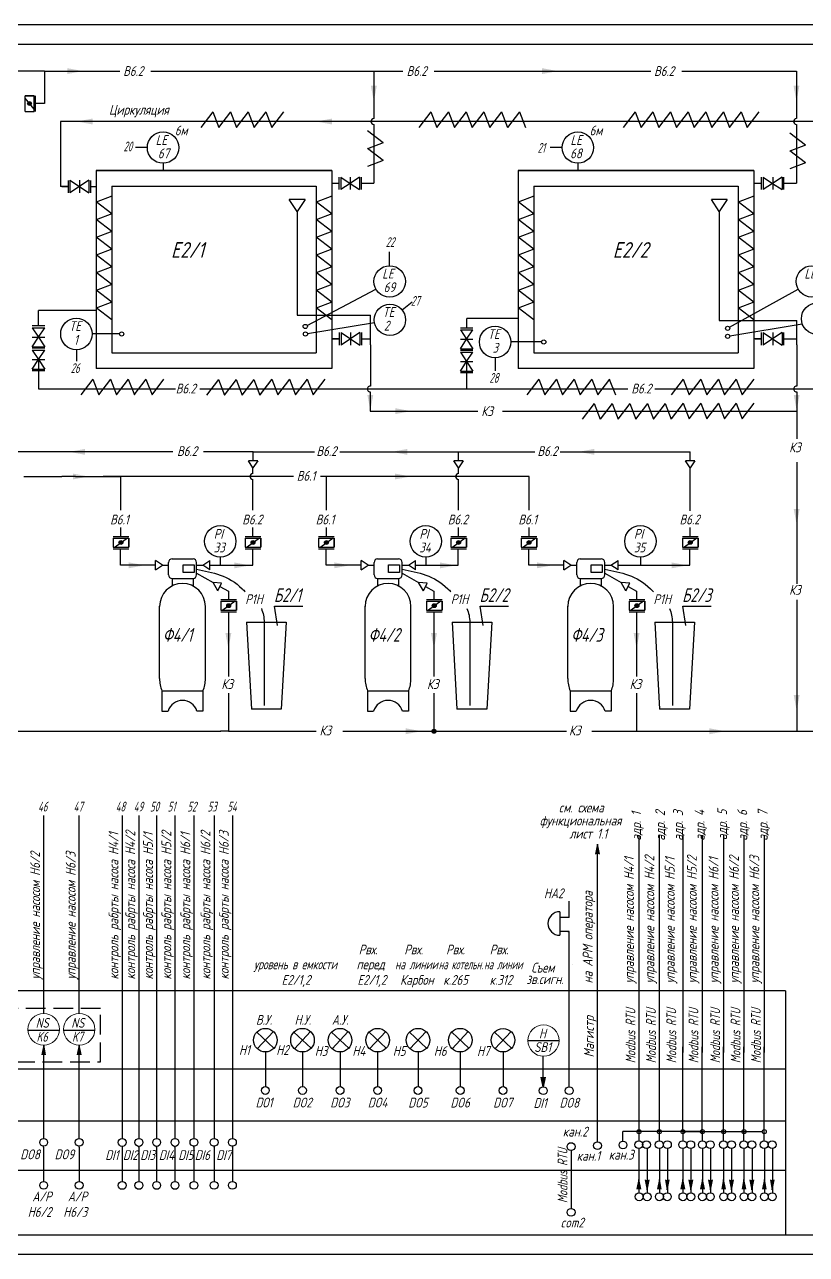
# Model space of a CAD drawing. Header units: millimetres. Extents: x 10 to 738, y -2285 to -236.
# Drawn here: x 277.6 to 476.6, y -549.6 to -236.4 of the extents above; entities that cross this region are included whole.
import ezdxf

# ---------------------------------------------------------------- set-up
doc = ezdxf.new("R2010")
doc.units = ezdxf.units.MM
doc.linetypes.add('GOST2.303 4', pattern=[7, 5, -2, 0])
doc.layers.add('1', color=7, linetype='Continuous')
for name, color, linetype, lineweight in [('MAIN', 7, 'Continuous', 50), ('Основной', 7, 'Continuous', 50), ('тонкие', 7, 'Continuous', 20)]:
    doc.layers.add(name, color=color, linetype=linetype, lineweight=lineweight)
doc.styles.add('GOST тип А', font='GOST_A.TTF', dxfattribs={"oblique": 15})
doc.styles.get("Standard").update_dxf_attribs({"font": 'GOST_A.TTF', "oblique": 15})

msp = doc.modelspace()

# ---------------------------------------------------------------- hatches: boundary and pattern name
at = {"lineweight": -3}
h = msp.add_hatch(color=7, dxfattribs=at)
edge = h.paths.add_edge_path()
edge.add_arc((278.81, -256.48), 0.5, 0, 360)
h = msp.add_hatch(color=7, dxfattribs=at)
edge = h.paths.add_edge_path()
edge.add_arc((302.07, -368.29), 0.5, 0, 360)
h = msp.add_hatch(color=7, dxfattribs=at)
edge = h.paths.add_edge_path()
edge.add_arc((335.7, -368.29), 0.5, 0, 360)
h = msp.add_hatch(color=7, dxfattribs=at)
edge = h.paths.add_edge_path()
edge.add_arc((354.41, -368.29), 0.5, 0, 360)
h = msp.add_hatch(color=7, dxfattribs=at)
edge = h.paths.add_edge_path()
edge.add_arc((388.03, -368.29), 0.5, 0, 360)
h = msp.add_hatch(color=7, dxfattribs=at)
edge = h.paths.add_edge_path()
edge.add_arc((405.99, -368.29), 0.5, 0, 360)
h = msp.add_hatch(color=7, dxfattribs=at)
edge = h.paths.add_edge_path()
edge.add_arc((447.01, -368.29), 0.5, 0, 360)
h = msp.add_hatch(color=7, dxfattribs=at)
edge = h.paths.add_edge_path()
edge.add_arc((329.52, -384.38), 0.5, 0, 360)
h = msp.add_hatch(color=7, dxfattribs=at)
edge = h.paths.add_edge_path()
edge.add_arc((381.85, -384.38), 0.5, 0, 360)
h = msp.add_hatch(color=7, dxfattribs=at)
edge = h.paths.add_edge_path()
edge.add_arc((433.43, -384.38), 0.5, 0, 360)
h = msp.add_hatch(color=7, dxfattribs=at)
edge = h.paths.add_edge_path()
edge.add_arc((381.78, -416.37), 0.5, 0, 360)
at = {"layer": 'тонкие', "linetype": 'Continuous', "lineweight": 30}
for points in [[(288.41, -248.97), (288.41, -247.47), (292.41, -248.22)], [(409.27, -248.97), (409.27, -247.47), (413.27, -248.22)], [(365.71, -251.97), (367.21, -251.97), (366.46, -255.97)], [(473.3, -251.97), (474.8, -251.97), (474.05, -255.97)], [(294.88, -260.31), (294.88, -261.81), (290.88, -261.06)], [(294.88, -260.31), (294.88, -261.81), (290.88, -261.06)], [(355.81, -260.31), (355.81, -261.81), (351.81, -261.06)], [(355.81, -260.31), (355.81, -261.81), (351.81, -261.06)], [(364.82, -330.69), (366.32, -330.69), (365.57, -334.69)], [(473.35, -330.69), (474.85, -330.69), (474.1, -334.69)], [(371.93, -335.58), (371.93, -334.08), (375.93, -334.83)], [(371.93, -335.58), (371.93, -334.08), (375.93, -334.83)], [(292.95, -345.95), (292.95, -344.45), (288.95, -345.2)], [(292.95, -345.95), (292.95, -344.45), (288.95, -345.2)], [(375.01, -345.95), (375.01, -344.45), (371.01, -345.2)], [(375.01, -345.95), (375.01, -344.45), (371.01, -345.2)], [(422.56, -345.95), (422.56, -344.45), (418.56, -345.2)], [(422.56, -345.95), (422.56, -344.45), (418.56, -345.2)], [(289.86, -350.73), (289.86, -352.23), (293.86, -351.48)], [(371.85, -350.73), (371.85, -352.23), (375.85, -351.48)], [(473.35, -359.76), (474.85, -359.76), (474.1, -363.76)], [(304.07, -373.35), (304.07, -374.85), (308.07, -374.1)], [(304.07, -373.35), (304.07, -374.85), (308.07, -374.1)], [(330.95, -373.37), (330.95, -374.87), (334.95, -374.12)], [(330.95, -373.37), (330.95, -374.87), (334.95, -374.12)], [(356.4, -373.35), (356.4, -374.85), (360.4, -374.1)], [(356.4, -373.35), (356.4, -374.85), (360.4, -374.1)], [(383.29, -373.37), (383.29, -374.87), (387.29, -374.12)], [(383.29, -373.37), (383.29, -374.87), (387.29, -374.12)], [(407.98, -373.35), (407.98, -374.85), (411.98, -374.1)], [(407.98, -373.35), (407.98, -374.85), (411.98, -374.1)], [(442.26, -373.37), (442.26, -374.87), (446.26, -374.12)], [(442.26, -373.37), (442.26, -374.87), (446.26, -374.12)], [(328.69, -391.35), (330.19, -391.35), (329.44, -395.35)], [(381.02, -391.35), (382.52, -391.35), (381.77, -395.35)], [(432.6, -391.35), (434.1, -391.35), (433.35, -395.35)], [(473.35, -407.14), (474.85, -407.14), (474.1, -411.14)], [(374.6, -415.61), (374.6, -417.11), (378.6, -416.36)], [(451.9, -415.61), (451.9, -417.11), (455.9, -416.36)]]:
    msp.add_hatch(color=7, dxfattribs=at).paths.add_polyline_path(points)

# ---------------------------------------------------------------- linework, layer by layer
at = {"color": 7}
for p, q in [((9.92, -236.38), (667.81, -236.38)), ((282.62, -248.21), (270.21, -248.21)), ((282.62, -248.21), (282.62, -256.5)), ((282.62, -248.21), (296.28, -248.21)), ((296.28, -248.21), (301.8, -248.21)), ((309.71, -248.21), (365.88, -248.21)), ((366.47, -248.21), (366.47, -260.31)), ((381.8, -248.21), (383.11, -248.21)), ((383.11, -248.21), (436.95, -248.21)), ((444.85, -248.21), (474.05, -248.21)), ((474.05, -248.21), (474.05, -260.31)), ((282.62, -256.5), (280.38, -256.5)), ((325.45, -258.6), (322.4, -262.6)), ((325.45, -258.6), (326.99, -262.6)), ((329.95, -258.6), (326.9, -262.6)), ((329.95, -258.6), (331.49, -262.6)), ((334.45, -258.6), (331.4, -262.6)), ((334.45, -258.6), (335.99, -262.6)), ((338.95, -258.6), (335.9, -262.6)), ((338.95, -258.6), (340.49, -262.6)), ((343.45, -258.6), (340.41, -262.6)), ((380.97, -258.6), (377.93, -262.6)), ((380.97, -258.6), (382.51, -262.6)), ((385.47, -258.6), (382.43, -262.6)), ((385.47, -258.6), (387.01, -262.6)), ((389.97, -258.6), (386.93, -262.6)), ((389.97, -258.6), (391.51, -262.6)), ((394.47, -258.6), (391.43, -262.6)), ((394.47, -258.6), (396.01, -262.6)), ((398.97, -258.6), (395.93, -262.6)), ((398.97, -258.6), (400.51, -262.6)), ((403.56, -258.6), (400.51, -262.6)), ((403.56, -258.6), (405.1, -262.6)), ((432.97, -258.6), (429.92, -262.6)), ((432.97, -258.6), (434.5, -262.6)), ((437.47, -258.6), (434.42, -262.6)), ((437.47, -258.6), (439, -262.6)), ((441.97, -258.6), (438.92, -262.6)), ((441.97, -258.6), (443.51, -262.6)), ((446.47, -258.6), (443.42, -262.6)), ((446.47, -258.6), (448.01, -262.6)), ((450.97, -258.6), (447.92, -262.6)), ((450.97, -258.6), (452.51, -262.6)), ((455.47, -258.6), (452.42, -262.6)), ((455.47, -258.6), (457.01, -262.6)), ((459.97, -258.6), (456.92, -262.6)), ((459.97, -258.6), (461.51, -262.6)), ((464.47, -258.6), (461.42, -262.6)), ((299.01, -261.06), (286.68, -261.06)), ((286.68, -261.06), (286.68, -277.62)), ((376.9, -261.06), (299.01, -261.06)), ((366.47, -261.81), (366.47, -276.79)), ((530.66, -261.06), (376.9, -261.06)), ((474.05, -261.81), (474.05, -276.79)), ((368.86, -266.51), (364.86, -263.46)), ((476.38, -267.08), (472.38, -264.03)), ((308.81, -267.7), (305.79, -267.7)), ((368.86, -266.51), (364.86, -268.04)), ((368.86, -271.01), (364.86, -267.96)), ((476.38, -267.08), (472.38, -268.62)), ((476.38, -271.58), (472.38, -268.53)), ((312.81, -271.7), (312.81, -273.56)), ((368.86, -271.01), (364.86, -272.55)), ((418.4, -271.7), (418.4, -273.56)), ((476.38, -271.58), (472.38, -273.12)), ((295.75, -273.56), (295.75, -323.97)), ((295.75, -273.56), (320, -273.56)), ((320, -273.56), (299.75, -273.56)), ((355.75, -273.56), (355.75, -323.97)), ((403.22, -273.56), (403.22, -323.97)), ((403.22, -273.56), (432.47, -273.56)), ((432.47, -273.56), (407.22, -273.56)), ((463.22, -273.56), (463.22, -323.97)), ((288.7, -277.62), (286.68, -277.62)), ((287.06, -277.62), (288.7, -277.62)), ((294.39, -277.62), (295.75, -277.62)), ((299.75, -277.56), (299.75, -319.97)), ((299.75, -277.56), (351.75, -277.56)), ((351.75, -277.56), (351.75, -319.97)), ((355.66, -276.79), (357.61, -276.79)), ((363.31, -276.79), (366.47, -276.79)), ((407.22, -277.56), (407.22, -319.97)), ((407.22, -277.56), (459.22, -277.56)), ((459.22, -277.56), (459.22, -319.97)), ((463.22, -276.79), (465.16, -276.79)), ((470.86, -276.79), (474.05, -276.79)), ((299.75, -280.06), (295.75, -281.6)), ((299.75, -284.56), (295.75, -281.51)), ((355.75, -280.06), (351.75, -281.6)), ((355.75, -284.56), (351.75, -281.51)), ((407.22, -280.06), (403.22, -281.6)), ((407.22, -284.56), (403.22, -281.51)), ((463.22, -280.06), (459.22, -281.6)), ((463.22, -284.56), (459.22, -281.51)), ((299.75, -284.56), (295.75, -286.1)), ((346.95, -283.96), (346.95, -285.05)), ((355.75, -284.56), (351.75, -286.1)), ((407.22, -284.56), (403.22, -286.1)), ((454.41, -283.96), (454.41, -285.05)), ((463.22, -284.56), (459.22, -286.1)), ((299.75, -289.06), (295.75, -286.01)), ((346.95, -285.05), (346.95, -310.42)), ((355.75, -289.06), (351.75, -286.01)), ((407.22, -289.06), (403.22, -286.01)), ((454.41, -285.05), (454.41, -311.72)), ((463.22, -289.06), (459.22, -286.01)), ((299.75, -289.06), (295.75, -290.6)), ((299.75, -293.56), (295.75, -290.51)), ((355.75, -289.06), (351.75, -290.6)), ((355.75, -293.56), (351.75, -290.51)), ((407.22, -289.06), (403.22, -290.6)), ((407.22, -293.56), (403.22, -290.51)), ((463.22, -289.06), (459.22, -290.6)), ((463.22, -293.56), (459.22, -290.51)), ((299.75, -293.56), (295.75, -295.1)), ((355.75, -293.56), (351.75, -295.1)), ((407.22, -293.56), (403.22, -295.1)), ((463.22, -293.56), (459.22, -295.1)), ((299.75, -298.06), (295.75, -295.01)), ((355.75, -298.06), (351.75, -295.01)), ((407.22, -298.06), (403.22, -295.01)), ((463.22, -298.06), (459.22, -295.01)), ((299.75, -298.06), (295.75, -299.6)), ((299.75, -302.56), (295.75, -299.51)), ((355.75, -298.06), (351.75, -299.6)), ((355.75, -302.56), (351.75, -299.51)), ((407.22, -298.06), (403.22, -299.6)), ((407.22, -302.56), (403.22, -299.51)), ((463.22, -298.06), (459.22, -299.6)), ((463.22, -302.56), (459.22, -299.51)), ((299.75, -302.56), (295.75, -304.1)), ((355.75, -302.56), (351.75, -304.1)), ((407.22, -302.56), (403.22, -304.1)), ((463.22, -302.56), (459.22, -304.1)), ((299.75, -307.06), (295.75, -304.02)), ((355.75, -307.06), (351.75, -304.02)), ((407.22, -307.06), (403.22, -304.02)), ((463.22, -307.06), (459.22, -304.02)), ((295.75, -309.16), (281.13, -309.16)), ((281.13, -313.14), (281.13, -309.16)), ((299.75, -307.06), (295.75, -308.6)), ((299.75, -311.56), (295.75, -308.52)), ((355.75, -307.06), (351.75, -308.6)), ((355.75, -311.56), (351.75, -308.52)), ((407.22, -307.06), (403.22, -308.6)), ((407.22, -311.56), (403.22, -308.52)), ((463.22, -307.06), (459.22, -308.6)), ((463.22, -311.56), (459.22, -308.52)), ((346.95, -310.42), (365.58, -310.42)), ((365.58, -317.97), (365.58, -310.42)), ((403.22, -311.2), (390.11, -311.2)), ((390.11, -313.66), (390.11, -311.2)), ((454.41, -311.72), (474.11, -311.72)), ((474.11, -317.97), (474.11, -311.72)), ((357.7, -316.4), (355.68, -316.4)), ((356.06, -316.4), (357.7, -316.4)), ((363.39, -316.4), (365.58, -316.4)), ((365.58, -317.97), (365.58, -328.43)), ((465.16, -316.4), (463.15, -316.4)), ((463.53, -316.4), (465.16, -316.4)), ((470.86, -316.4), (474.11, -316.4)), ((474.11, -317.97), (474.11, -327.34)), ((281.11, -321.71), (281.11, -328.18)), ((390.09, -322.23), (390.09, -328.18)), ((355.75, -323.97), (295.75, -323.97)), ((463.22, -323.97), (403.22, -323.97)), ((281.11, -328.18), (281.11, -329.18)), ((294.96, -326.72), (291.91, -330.72)), ((294.96, -326.72), (296.5, -330.72)), ((299.46, -326.72), (296.41, -330.72)), ((299.46, -326.72), (301, -330.72)), ((303.96, -326.72), (300.91, -330.72)), ((303.96, -326.72), (305.5, -330.72)), ((308.46, -326.72), (305.41, -330.72)), ((308.46, -326.72), (310, -330.72)), ((312.96, -326.72), (309.92, -330.72)), ((326.9, -326.79), (323.86, -330.79)), ((326.9, -326.79), (328.44, -330.79)), ((331.4, -326.79), (328.36, -330.79)), ((331.4, -326.79), (332.94, -330.79)), ((335.9, -326.79), (332.86, -330.79)), ((335.9, -326.79), (337.44, -330.79)), ((340.41, -326.79), (337.36, -330.79)), ((340.46, -326.72), (337.41, -330.72)), ((340.46, -326.72), (342, -330.72)), ((344.96, -326.72), (341.91, -330.72)), ((344.96, -326.72), (346.5, -330.72)), ((349.46, -326.72), (346.41, -330.72)), ((349.46, -326.72), (351, -330.72)), ((353.96, -326.72), (350.92, -330.72)), ((390.09, -328.18), (390.09, -329.18)), ((408.43, -326.72), (405.38, -330.72)), ((408.43, -326.72), (409.97, -330.72)), ((412.93, -326.72), (409.88, -330.72)), ((412.93, -326.72), (414.47, -330.72)), ((417.43, -326.72), (414.38, -330.72)), ((417.43, -326.72), (418.97, -330.72)), ((421.93, -326.72), (418.88, -330.72)), ((421.93, -326.72), (423.47, -330.72)), ((426.43, -326.72), (423.38, -330.72)), ((426.41, -326.72), (427.95, -330.72)), ((445.18, -326.72), (442.13, -330.72)), ((445.18, -326.72), (446.72, -330.72)), ((449.68, -326.72), (446.63, -330.72)), ((449.68, -326.72), (451.22, -330.72)), ((454.18, -326.72), (451.13, -330.72)), ((454.18, -326.72), (455.72, -330.72)), ((458.68, -326.72), (455.63, -330.72)), ((458.68, -326.72), (460.22, -330.72)), ((463.18, -326.72), (460.13, -330.72)), ((474.11, -327.34), (474.11, -328.43)), ((281.11, -329.18), (316, -329.18)), ((322.19, -329.18), (371.25, -329.18)), ((365.57, -329.93), (365.57, -332.08)), ((365.57, -329.93), (365.57, -334.83)), ((371.25, -329.18), (420.97, -329.18)), ((437.97, -329.18), (499.02, -329.18)), ((474.1, -329.93), (474.1, -334.83)), ((365.57, -334.83), (392.98, -334.83)), ((399.22, -334.83), (474.1, -334.83)), ((422.54, -332.85), (419.49, -336.85)), ((422.54, -332.85), (424.08, -336.85)), ((427.12, -332.85), (424.08, -336.85)), ((427.12, -332.85), (428.66, -336.85)), ((431.62, -332.85), (428.58, -336.85)), ((431.62, -332.85), (433.16, -336.85)), ((436.12, -332.85), (433.08, -336.85)), ((436.12, -332.85), (437.66, -336.85)), ((440.62, -332.85), (437.58, -336.85)), ((440.62, -332.85), (442.16, -336.85)), ((445.18, -332.77), (442.13, -336.77)), ((445.18, -332.77), (446.72, -336.77)), ((449.68, -332.77), (446.63, -336.77)), ((449.68, -332.77), (451.22, -336.77)), ((454.18, -332.77), (451.13, -336.77)), ((454.18, -332.77), (455.72, -336.77)), ((458.68, -332.77), (455.63, -336.77)), ((458.68, -332.77), (460.22, -336.77)), ((463.18, -332.77), (460.13, -336.77)), ((474.1, -334.83), (474.1, -341.88)), ((315.28, -345.2), (239.21, -345.2)), ((335.74, -345.2), (323.1, -345.2)), ((335.74, -346.76), (335.74, -345.2)), ((335.74, -345.2), (351, -345.2)), ((335.74, -347.47), (335.74, -346.76)), ((351, -345.2), (351.38, -345.2)), ((357.82, -345.2), (407.47, -345.2)), ((387.99, -346.76), (387.99, -345.2)), ((387.99, -347.47), (387.99, -346.76)), ((413.91, -345.2), (447.01, -345.2)), ((447.01, -346.76), (447.01, -345.2)), ((447.01, -347.47), (447.01, -346.76)), ((335.7, -350.73), (335.7, -349.27)), ((388.03, -350.73), (388.03, -349.27)), ((447.01, -360.23), (447.01, -349.27)), ((474.1, -347.86), (474.1, -376.88)), ((474.1, -347.86), (474.1, -378.85)), ((277.36, -351.48), (287.01, -351.48)), ((290.54, -351.48), (287.01, -351.48)), ((290.54, -351.48), (302.07, -351.48)), ((302.07, -351.48), (297.54, -351.48)), ((346, -351.48), (302.07, -351.48)), ((302.07, -360.06), (302.07, -351.48)), ((335.7, -360.06), (335.7, -352.23)), ((405.99, -351.48), (352.92, -351.48)), ((354.41, -360.06), (354.41, -351.48)), ((388.03, -360.06), (388.03, -352.23)), ((405.99, -360.06), (405.99, -351.48)), ((447.01, -360.06), (447.01, -352.23)), ((302.07, -366.74), (302.07, -364.5)), ((335.7, -366.74), (335.7, -364.5)), ((354.41, -366.74), (354.41, -364.5)), ((388.03, -366.74), (388.03, -364.5)), ((405.99, -366.74), (405.99, -364.5)), ((447.01, -366.74), (447.01, -364.5)), ((302, -374.08), (302, -369.86)), ((315.09, -372.47), (320.44, -372.47)), ((335.63, -374.08), (335.63, -369.86)), ((354.33, -374.08), (354.33, -369.86)), ((367.42, -372.47), (372.77, -372.47)), ((387.96, -374.08), (387.96, -369.86)), ((405.92, -374.08), (405.92, -369.86)), ((419, -372.47), (424.35, -372.47)), ((446.94, -374.08), (446.94, -369.86)), ((310.9, -374.08), (302, -374.08)), ((312.7, -374.08), (314.21, -374.08)), ((314.21, -376.54), (314.21, -373.35)), ((321.31, -376.54), (321.31, -373.35)), ((321.31, -374.08), (322.91, -374.08)), ((324.71, -374.08), (335.63, -374.08)), ((363.23, -374.08), (354.33, -374.08)), ((365.03, -374.08), (366.54, -374.08)), ((366.54, -376.54), (366.54, -373.35)), ((373.65, -376.54), (373.65, -373.35)), ((373.65, -374.08), (375.25, -374.08)), ((377.05, -374.08), (387.96, -374.08)), ((414.81, -374.08), (405.92, -374.08)), ((416.61, -374.08), (418.12, -374.08)), ((418.12, -376.54), (418.12, -373.35)), ((425.23, -376.54), (425.23, -373.35)), ((425.23, -374.08), (426.83, -374.08)), ((428.63, -374.08), (446.94, -374.08)), ((315.09, -377.42), (320.44, -377.42)), ((315.09, -377.42), (315.09, -379.36)), ((320.44, -377.42), (320.44, -379.36)), ((321.31, -376.14), (325.53, -378.49)), ((367.42, -377.42), (372.77, -377.42)), ((367.42, -377.42), (367.42, -379.36)), ((372.77, -377.42), (372.77, -379.36)), ((373.65, -376.14), (377.87, -378.49)), ((419, -377.42), (424.35, -377.42)), ((419, -377.42), (419, -379.36)), ((424.35, -377.42), (424.35, -379.36)), ((425.23, -376.14), (429.45, -378.49)), ((327.28, -379.46), (329.45, -380.66)), ((329.45, -380.66), (329.45, -382.82)), ((379.61, -379.46), (381.78, -380.66)), ((381.78, -380.66), (381.78, -382.82)), ((431.2, -379.46), (433.36, -380.66)), ((433.36, -380.66), (433.36, -382.82)), ((341.94, -389.39), (341.2, -384.5)), ((341.2, -384.5), (343.99, -384.5)), ((343.99, -384.5), (348.38, -384.5)), ((394.28, -389.39), (393.53, -384.5)), ((393.53, -384.5), (396.32, -384.5)), ((396.32, -384.5), (400.71, -384.5)), ((445.86, -389.39), (445.12, -384.5)), ((445.12, -384.5), (447.9, -384.5)), ((447.9, -384.5), (452.3, -384.5)), ((474.1, -382.87), (474.1, -416.37)), ((329.45, -385.94), (329.45, -402.41)), ((381.78, -385.94), (381.78, -402.41)), ((433.36, -385.94), (433.36, -402.41)), ((334.05, -388.57), (344.14, -388.57)), ((334.05, -388.57), (335.3, -410.72)), ((338.55, -388.57), (338.55, -409.82)), ((344.14, -388.57), (342.89, -410.72)), ((386.38, -388.57), (396.47, -388.57)), ((386.38, -388.57), (387.63, -410.72)), ((390.88, -388.57), (390.88, -409.82)), ((396.47, -388.57), (395.22, -410.72)), ((437.96, -388.57), (448.06, -388.57)), ((437.96, -388.57), (439.21, -410.72)), ((442.46, -388.57), (442.46, -409.82)), ((448.06, -388.57), (446.81, -410.72)), ((329.45, -394.55), (329.45, -394.72)), ((381.78, -394.55), (381.78, -394.72)), ((433.36, -394.55), (433.36, -394.72)), ((329.45, -406.69), (329.45, -416.37)), ((381.78, -406.69), (381.78, -416.37)), ((433.36, -406.69), (433.36, -416.37)), ((342.89, -410.72), (335.3, -410.72)), ((395.22, -410.72), (387.63, -410.72)), ((446.81, -410.72), (439.21, -410.72)), ((230.56, -416.37), (327.54, -416.37)), ((329.45, -416.37), (327.46, -416.37)), ((329.45, -416.37), (343.74, -416.37)), ((343.74, -416.37), (351.79, -416.37)), ((358.61, -416.37), (415.51, -416.37)), ((381.78, -416.37), (396.07, -416.37)), ((396.07, -416.37), (403.37, -416.37)), ((421.95, -416.37), (463.38, -416.37)), ((282.42, -488.29), (282.42, -437.81)), ((291.47, -488.29), (291.47, -437.81)), ((302.38, -437.81), (302.38, -520.09)), ((306.64, -437.81), (306.64, -520.09)), ((311.16, -437.81), (311.16, -520.09)), ((315.82, -437.81), (315.82, -520.09)), ((320.65, -437.81), (320.65, -520.08)), ((325.78, -437.81), (325.78, -520.08)), ((330.45, -437.81), (330.45, -520.08)), ((433.92, -442.84), (433.92, -518.35)), ((439.12, -442.84), (439.12, -518.35)), ((445.11, -442.84), (445.11, -498.22)), ((450.08, -442.84), (450.08, -498.22)), ((455.47, -442.84), (455.47, -498.22)), ((460.65, -442.84), (460.65, -498.22)), ((465.83, -442.84), (465.83, -498.22)), ((423.41, -520.91), (423.41, -445.16)), ((417.05, -475.86), (417.05, -475.86)), ((471.23, -482.48), (41.37, -482.48)), ((471.23, -482.48), (471.23, -544.63)), ((409.66, -491.14), (409.66, -491.14)), ((341.05, -497.1), (336.67, -493)), ((340.91, -492.86), (336.8, -497.24)), ((350.5, -497.1), (346.13, -493)), ((350.36, -492.86), (346.26, -497.24)), ((360.06, -497.1), (355.68, -493)), ((359.92, -492.86), (355.82, -497.24)), ((369.62, -497.1), (365.24, -493)), ((369.48, -492.86), (365.37, -497.24)), ((379.91, -497.1), (375.54, -493)), ((379.77, -492.87), (375.67, -497.24)), ((390.65, -497.1), (386.28, -493)), ((390.51, -492.87), (386.41, -497.24)), ((401.54, -497.11), (397.16, -493)), ((401.4, -492.87), (397.29, -497.24)), ((282.42, -520.08), (282.42, -496.29)), ((291.47, -520.08), (291.47, -496.29)), ((405.66, -495.16), (413.66, -495.16)), ((445.11, -518.35), (445.11, -496.78)), ((450.08, -518.35), (450.08, -496.78)), ((455.47, -520.67), (455.47, -496.78)), ((460.65, -520.67), (460.65, -496.78)), ((465.83, -520.67), (465.83, -496.78)), ((338.86, -498.05), (338.86, -506.86)), ((348.32, -498.05), (348.32, -506.86)), ((357.87, -498.05), (357.87, -506.86)), ((367.43, -498.05), (367.43, -506.86)), ((377.73, -498.05), (377.73, -506.87)), ((388.47, -498.05), (388.47, -506.87)), ((399.35, -498.06), (399.35, -506.87)), ((450.02, -518.35), (429.88, -518.35)), ((429.89, -520.74), (429.88, -518.35)), ((430.92, -518.35), (429.88, -518.35)), ((433.92, -518.35), (433.92, -520.67)), ((439.12, -518.35), (439.12, -520.67)), ((445.11, -518.35), (445.11, -520.67)), ((445.11, -518.35), (465.35, -518.35)), ((450.08, -518.35), (450.08, -520.67)), ((282.4, -522.33), (282.4, -522.08)), ((282.4, -522.33), (282.4, -531.02)), ((291.45, -522.33), (291.45, -522.08)), ((291.45, -522.33), (291.45, -531.02)), ((302.38, -522.09), (302.38, -531.04)), ((306.64, -522.34), (306.64, -522.09)), ((306.64, -522.09), (306.64, -531.04)), ((311.16, -522.34), (311.16, -522.09)), ((311.16, -522.09), (311.16, -531.04)), ((315.82, -522.34), (315.82, -522.09)), ((315.82, -522.09), (315.82, -531.04)), ((320.65, -522.33), (320.65, -522.08)), ((320.65, -522.08), (320.65, -531.02)), ((325.78, -522.33), (325.78, -522.08)), ((325.78, -522.08), (325.78, -531.02)), ((330.45, -522.33), (330.45, -522.08)), ((330.45, -522.08), (330.45, -531.02)), ((433.94, -522.67), (433.94, -533.89)), ((436.07, -522.67), (436.07, -533.89)), ((439.15, -522.67), (439.15, -533.89)), ((441.19, -522.67), (441.19, -533.89)), ((445.15, -522.67), (445.15, -533.89)), ((447.19, -522.67), (447.19, -533.89)), ((450.12, -522.67), (450.12, -533.89)), ((452.16, -522.67), (452.16, -533.89)), ((455.51, -522.67), (455.51, -533.89)), ((457.55, -522.67), (457.55, -533.89)), ((460.69, -522.67), (460.69, -533.89)), ((462.73, -522.67), (462.73, -533.89)), ((465.87, -522.67), (465.87, -533.89)), ((467.91, -522.67), (467.91, -533.89)), ((416.68, -523.16), (416.67, -537.89)), ((667.81, -549.61), (9.92, -549.61))]:
    msp.add_line(p, q, dxfattribs=at)
at = {"color": 7, "lineweight": 30}
for p, q in [((29.92, -241.38), (662.58, -241.38)), ((311.92, -402.96), (311.92, -384.53)), ((323.59, -402.96), (323.59, -384.53)), ((364.26, -402.96), (364.26, -384.53)), ((375.92, -402.96), (375.92, -384.53)), ((415.84, -402.96), (415.84, -384.53)), ((427.51, -402.96), (427.51, -384.53)), ((312.54, -406.1), (322.97, -406.1)), ((312.54, -406.1), (312.54, -411.26)), ((322.97, -406.1), (322.97, -411.26)), ((364.88, -406.1), (375.31, -406.1)), ((364.88, -406.1), (364.88, -411.26)), ((375.31, -406.1), (375.31, -411.26)), ((416.46, -406.1), (426.89, -406.1)), ((416.46, -406.1), (416.46, -411.26)), ((426.89, -406.1), (426.89, -411.26)), ((312.54, -411.26), (314.07, -411.26)), ((322.97, -411.26), (321.44, -411.26)), ((364.88, -411.26), (366.41, -411.26)), ((375.31, -411.26), (373.77, -411.26)), ((416.46, -411.26), (417.99, -411.26)), ((426.89, -411.26), (425.36, -411.26))]:
    msp.add_line(p, q, dxfattribs=at)
for p, q in [((365.88, -248.21), (373.88, -248.21)), ((414.4, -267.7), (411.38, -267.7)), ((370.49, -297.8), (370.49, -294.28)), ((349.48, -313), (366.99, -303.74)), ((456.99, -313.47), (474.46, -303.74)), ((373.67, -309.07), (376.25, -306.99)), ((349.58, -315.09), (366.61, -312.24)), ((457.05, -315.69), (475.53, -312.59)), ((301.73, -315.18), (294.75, -315.18)), ((290.75, -319.18), (290.75, -322.12)), ((409.2, -317.22), (401.33, -317.22)), ((397.33, -321.22), (397.33, -324.6)), ((420.97, -329.18), (431.13, -329.18)), ((463.38, -416.37), (496.14, -416.37)), ((416.21, -463.83), (416.21, -459.66))]:
    msp.add_line(p, q)
at = {"color": 7, "lineweight": -3}
for p, q in [((277.71, -258.48), (277.71, -254.48)), ((277.71, -254.48), (279.96, -254.48)), ((279.96, -254.48), (277.71, -254.48)), ((277.71, -254.48), (279, -254.48)), ((279.96, -257.94), (277.71, -255.09)), ((279.96, -258.48), (279.96, -254.48)), ((280.38, -258.48), (280.38, -254.48)), ((277.71, -258.48), (279.96, -258.48)), ((357.61, -278.41), (357.61, -275.23)), ((358.03, -275.21), (358.03, -278.41)), ((358.03, -275.21), (360.43, -276.81)), ((362.83, -275.21), (360.43, -276.81)), ((360.46, -275.21), (360.46, -278.41)), ((362.83, -275.21), (362.83, -278.41)), ((363.31, -278.41), (363.31, -275.23)), ((465.16, -278.41), (465.16, -275.23)), ((465.58, -275.21), (465.58, -278.41)), ((465.58, -275.21), (467.98, -276.81)), ((470.38, -275.21), (467.98, -276.81)), ((468.01, -275.21), (468.01, -278.41)), ((470.38, -275.21), (470.38, -278.41)), ((470.86, -278.41), (470.86, -275.23)), ((288.7, -279.24), (288.7, -276.06)), ((289.11, -276.04), (289.11, -279.24)), ((289.11, -276.04), (291.51, -277.64)), ((291.51, -277.64), (289.11, -279.24)), ((293.91, -276.04), (291.51, -277.64)), ((291.51, -277.64), (293.91, -279.24)), ((291.54, -276.04), (291.54, -279.24)), ((293.91, -276.04), (293.91, -279.24)), ((294.39, -279.24), (294.39, -276.06)), ((360.43, -276.81), (358.03, -278.41)), ((360.43, -276.81), (362.83, -278.41)), ((467.98, -276.81), (465.58, -278.41)), ((467.98, -276.81), (470.38, -278.41)), ((348.95, -280.96), (344.95, -280.96)), ((346.95, -283.96), (344.95, -280.96)), ((348.95, -280.96), (346.95, -283.96)), ((456.41, -280.96), (452.41, -280.96)), ((454.41, -283.96), (452.41, -280.96)), ((456.41, -280.96), (454.41, -283.96)), ((282.71, -313.14), (279.52, -313.14)), ((279.51, -313.62), (282.71, -313.62)), ((279.51, -313.62), (281.11, -316.02)), ((279.51, -315.98), (282.71, -315.98)), ((279.51, -318.42), (281.11, -316.02)), ((281.11, -316.02), (282.71, -313.62)), ((281.11, -316.02), (282.71, -318.42)), ((357.7, -318.02), (357.7, -314.84)), ((358.11, -314.82), (358.11, -318.02)), ((358.11, -314.82), (360.51, -316.42)), ((362.91, -314.82), (360.51, -316.42)), ((360.54, -314.82), (360.54, -318.02)), ((362.91, -314.82), (362.91, -318.02)), ((363.39, -318.02), (363.39, -314.84)), ((388.49, -314.14), (391.69, -314.14)), ((388.49, -314.14), (390.09, -316.54)), ((391.69, -313.66), (388.51, -313.66)), ((390.09, -316.54), (391.69, -314.14)), ((465.16, -318.02), (465.16, -314.84)), ((465.58, -314.82), (465.58, -318.02)), ((465.58, -314.82), (467.98, -316.42)), ((470.38, -314.82), (467.98, -316.42)), ((468.01, -314.82), (468.01, -318.02)), ((470.38, -314.82), (470.38, -318.02)), ((470.86, -318.02), (470.86, -314.84)), ((279.51, -318.42), (282.71, -318.42)), ((279.51, -319.31), (282.71, -319.31)), ((279.51, -319.31), (281.11, -321.71)), ((282.71, -318.83), (279.52, -318.83)), ((282.71, -318.83), (279.52, -318.83)), ((281.11, -321.71), (282.71, -319.31)), ((360.51, -316.42), (358.11, -318.02)), ((360.51, -316.42), (362.91, -318.02)), ((388.49, -316.5), (391.69, -316.5)), ((388.49, -318.94), (390.09, -316.54)), ((388.49, -318.94), (391.69, -318.94)), ((391.69, -319.35), (388.51, -319.35)), ((391.69, -319.35), (388.51, -319.35)), ((390.09, -316.54), (391.69, -318.94)), ((467.98, -316.42), (465.58, -318.02)), ((467.98, -316.42), (470.38, -318.02)), ((279.51, -321.68), (282.71, -321.68)), ((279.51, -324.11), (281.11, -321.71)), ((281.11, -321.71), (282.71, -324.11)), ((388.49, -319.83), (391.69, -319.83)), ((388.49, -319.83), (390.09, -322.23)), ((388.49, -322.2), (391.69, -322.2)), ((388.49, -324.63), (390.09, -322.23)), ((390.09, -322.23), (391.69, -319.83)), ((390.09, -322.23), (391.69, -324.63)), ((279.51, -324.11), (282.71, -324.11)), ((282.71, -324.53), (279.52, -324.53)), ((388.49, -324.63), (391.69, -324.63)), ((391.69, -325.05), (388.51, -325.05)), ((336.94, -347.47), (334.54, -347.47)), ((335.7, -349.27), (334.54, -347.47)), ((336.94, -347.47), (335.7, -349.27)), ((389.19, -347.47), (386.79, -347.47)), ((388.03, -349.27), (386.79, -347.47)), ((389.19, -347.47), (388.03, -349.27)), ((448.21, -347.47), (445.81, -347.47)), ((447.01, -349.27), (445.81, -347.47)), ((448.21, -347.47), (447.01, -349.27)), ((300.07, -366.74), (304.07, -366.74)), ((300.07, -367.19), (304.07, -367.19)), ((300.07, -367.19), (300.07, -369.44)), ((300.07, -369.44), (304.07, -369.44)), ((303.76, -367.19), (300.62, -369.44)), ((304.07, -367.19), (304.07, -369.44)), ((304.07, -369.44), (304.07, -367.19)), ((304.07, -367.19), (304.07, -368.23)), ((333.7, -366.74), (337.7, -366.74)), ((333.7, -367.19), (337.7, -367.19)), ((333.7, -367.19), (333.7, -369.44)), ((333.7, -369.44), (337.7, -369.44)), ((337.39, -367.19), (334.25, -369.44)), ((337.7, -367.19), (337.7, -369.44)), ((337.7, -369.44), (337.7, -367.19)), ((337.7, -367.19), (337.7, -368.23)), ((352.4, -366.74), (356.4, -366.74)), ((352.4, -367.19), (356.4, -367.19)), ((352.4, -367.19), (352.4, -369.44)), ((352.4, -369.44), (356.4, -369.44)), ((356.09, -367.19), (352.95, -369.44)), ((356.4, -367.19), (356.4, -369.44)), ((356.4, -369.44), (356.4, -367.19)), ((356.4, -367.19), (356.4, -368.23)), ((386.03, -366.74), (390.03, -366.74)), ((386.03, -367.19), (390.03, -367.19)), ((386.03, -367.19), (386.03, -369.44)), ((386.03, -369.44), (390.03, -369.44)), ((389.72, -367.19), (386.58, -369.44)), ((390.03, -367.19), (390.03, -369.44)), ((390.03, -369.44), (390.03, -367.19)), ((390.03, -367.19), (390.03, -368.23)), ((403.99, -366.74), (407.99, -366.74)), ((403.99, -367.19), (407.99, -367.19)), ((403.99, -367.19), (403.99, -369.44)), ((403.99, -369.44), (407.99, -369.44)), ((407.67, -367.19), (404.53, -369.44)), ((407.99, -367.19), (407.99, -369.44)), ((407.99, -369.44), (407.99, -367.19)), ((407.99, -367.19), (407.99, -368.23)), ((445.01, -366.74), (449.01, -366.74)), ((445.01, -367.19), (449.01, -367.19)), ((445.01, -367.19), (445.01, -369.44)), ((445.01, -369.44), (449.01, -369.44)), ((448.7, -367.19), (445.56, -369.44)), ((449.01, -367.19), (449.01, -369.44)), ((449.01, -369.44), (449.01, -367.19)), ((449.01, -367.19), (449.01, -368.23)), ((300.07, -369.86), (304.07, -369.86)), ((333.7, -369.86), (337.7, -369.86)), ((352.4, -369.86), (356.4, -369.86)), ((386.03, -369.86), (390.03, -369.86)), ((403.99, -369.86), (407.99, -369.86)), ((445.01, -369.86), (449.01, -369.86)), ((310.9, -375.28), (310.9, -372.88)), ((312.7, -374.08), (310.9, -372.88)), ((310.9, -375.28), (312.7, -374.08)), ((322.91, -374.08), (324.71, -372.88)), ((324.71, -375.28), (322.91, -374.08)), ((324.71, -375.28), (324.71, -372.88)), ((327.36, -372.75), (327.36, -374.08)), ((363.23, -375.28), (363.23, -372.88)), ((365.03, -374.08), (363.23, -372.88)), ((363.23, -375.28), (365.03, -374.08)), ((375.25, -374.08), (377.05, -372.88)), ((377.05, -375.28), (375.25, -374.08)), ((377.05, -375.28), (377.05, -372.88)), ((379.7, -372.75), (379.7, -374.08)), ((414.81, -375.28), (414.81, -372.88)), ((416.61, -374.08), (414.81, -372.88)), ((414.81, -375.28), (416.61, -374.08)), ((426.83, -374.08), (428.63, -372.88)), ((428.63, -375.28), (426.83, -374.08)), ((428.63, -375.28), (428.63, -372.88)), ((434.32, -372.75), (434.32, -374.08)), ((326.73, -380.57), (325.53, -378.49)), ((327.69, -378.63), (325.53, -378.49)), ((326.73, -380.57), (327.69, -378.63)), ((379.07, -380.57), (377.87, -378.49)), ((380.02, -378.63), (377.87, -378.49)), ((379.07, -380.57), (380.02, -378.63)), ((430.65, -380.57), (429.45, -378.49)), ((431.61, -378.63), (429.45, -378.49)), ((430.65, -380.57), (431.61, -378.63)), ((327.51, -382.82), (331.51, -382.82)), ((327.51, -383.27), (331.51, -383.27)), ((327.51, -383.27), (327.51, -385.52)), ((331.2, -383.27), (328.06, -385.52)), ((331.51, -383.27), (331.51, -385.52)), ((331.51, -385.52), (331.51, -383.27)), ((331.51, -383.27), (331.51, -384.31)), ((379.85, -382.82), (383.85, -382.82)), ((379.85, -383.27), (383.85, -383.27)), ((379.85, -383.27), (379.85, -385.52)), ((383.53, -383.27), (380.4, -385.52)), ((383.85, -383.27), (383.85, -385.52)), ((383.85, -385.52), (383.85, -383.27)), ((383.85, -383.27), (383.85, -384.31)), ((431.43, -382.82), (435.43, -382.82)), ((431.43, -383.27), (435.43, -383.27)), ((431.43, -383.27), (431.43, -385.52)), ((435.12, -383.27), (431.98, -385.52)), ((435.43, -383.27), (435.43, -385.52)), ((435.43, -385.52), (435.43, -383.27)), ((435.43, -383.27), (435.43, -384.31)), ((327.51, -385.52), (331.51, -385.52)), ((327.51, -385.94), (331.51, -385.94)), ((379.85, -385.52), (383.85, -385.52)), ((379.85, -385.94), (383.85, -385.94)), ((431.43, -385.52), (435.43, -385.52)), ((431.43, -385.94), (435.43, -385.94))]:
    msp.add_line(p, q, dxfattribs=at)
at = {"color": 7, "linetype": 'Continuous'}
for p, q in [((423.41, -445.16), (422.91, -447.66)), ((423.91, -447.66), (423.41, -445.16)), ((413.8, -462.33), (413.81, -468.33)), ((416.21, -463.83), (413.8, -463.83)), ((416.21, -467.33), (413.81, -467.33)), ((415.81, -467.33), (416.21, -467.33)), ((416.21, -506.92), (416.21, -467.33)), ((278.43, -492.53), (286.41, -492.53)), ((287.48, -492.53), (295.46, -492.53)), ((282.42, -496.29), (281.92, -498.79)), ((282.92, -498.79), (282.42, -496.29)), ((291.47, -496.29), (290.97, -498.79)), ((291.97, -498.79), (291.47, -496.29)), ((409.59, -506.92), (409.59, -499.1)), ((409.57, -506.94), (409.07, -504.44)), ((410.07, -504.44), (409.57, -506.94)), ((433.94, -530.5), (433.44, -533)), ((434.44, -533), (433.94, -530.5)), ((435.55, -530.66), (436.05, -533.16)), ((436.05, -533.16), (436.55, -530.66)), ((439.15, -530.51), (438.65, -533.01)), ((439.65, -533.01), (439.15, -530.51)), ((440.67, -530.66), (441.17, -533.16)), ((441.17, -533.16), (441.67, -530.66)), ((445.15, -530.5), (444.65, -533)), ((445.65, -533), (445.15, -530.5)), ((446.67, -530.66), (447.17, -533.16)), ((447.17, -533.16), (447.67, -530.66)), ((450.12, -530.5), (449.62, -533)), ((450.62, -533), (450.12, -530.5)), ((451.64, -530.66), (452.14, -533.16)), ((452.14, -533.16), (452.64, -530.66)), ((455.51, -530.5), (455.01, -533)), ((456.01, -533), (455.51, -530.5)), ((457.03, -530.66), (457.53, -533.16)), ((457.53, -533.16), (458.03, -530.66)), ((460.69, -530.5), (460.19, -533)), ((461.19, -533), (460.69, -530.5)), ((462.22, -530.66), (462.72, -533.16)), ((462.72, -533.16), (463.22, -530.66)), ((465.87, -530.5), (465.37, -533)), ((466.37, -533), (465.87, -530.5)), ((467.4, -530.66), (467.9, -533.16)), ((467.9, -533.16), (468.4, -530.66))]:
    msp.add_line(p, q, dxfattribs=at)
at = {"color": 7, "linetype": 'GOST2.303 4'}
for p, q in [((296.92, -486.96), (226.15, -486.96)), ((296.92, -500.6), (296.92, -486.96)), ((226.15, -500.6), (296.92, -500.6))]:
    msp.add_line(p, q, dxfattribs=at)
at = {"color": 7}
for points in [[(295.75, -273.56), (355.75, -273.56), (355.75, -273.56), (295.75, -273.56)], [(403.22, -273.56), (463.22, -273.56), (463.22, -273.56), (403.22, -273.56)], [(317.9, -373.95), (320.7, -373.95), (320.7, -375.91), (317.9, -375.91)], [(370.23, -373.95), (373.03, -373.95), (373.03, -375.91), (370.23, -375.91)], [(421.81, -373.95), (424.62, -373.95), (424.62, -375.91), (421.81, -375.91)]]:
    msp.add_lwpolyline(points, close=True, dxfattribs=at)
for points in [[(299.75, -319.97), (351.75, -319.97)], [(407.22, -319.97), (459.22, -319.97)]]:
    msp.add_lwpolyline(points, dxfattribs=at)
at = {"color": 7, "lineweight": -3}
for centre in [(278.81, -256.48), (302.07, -368.29), (335.7, -368.29), (354.41, -368.29), (388.03, -368.29), (405.99, -368.29), (447.01, -368.29), (329.52, -384.38), (381.85, -384.38), (433.43, -384.38), (381.78, -416.37), (381.78, -416.37)]:
    msp.add_circle(centre, 0.5, dxfattribs=at)
for centre in [(349.01, -313.26), (456.53, -313.73), (302.26, -315.18), (349.06, -315.18), (456.53, -315.78), (409.73, -317.22)]:
    msp.add_circle(centre, 0.533)
at = {"color": 7}
for centre in [(338.86, -495.05), (348.31, -495.05), (357.87, -495.05), (367.43, -495.05), (377.72, -495.05), (388.46, -495.05), (399.35, -495.06)]:
    msp.add_circle(centre, 3, dxfattribs=at)
at = {"color": 7, "linetype": 'Continuous'}
for centre, radius in [((338.85, -507.86), 1), ((348.31, -507.86), 1), ((357.87, -507.86), 1), ((367.43, -507.86), 1), ((377.72, -507.87), 1), ((388.46, -507.87), 1), ((399.34, -507.87), 1), ((409.59, -507.92), 1), ((416.21, -507.92), 1), ((433.95, -518.35), 0.509), ((439.15, -518.35), 0.509), ((445.13, -518.35), 0.509), ((450.11, -518.35), 0.509), ((455.5, -518.35), 0.509), ((460.68, -518.35), 0.509), ((465.86, -518.35), 0.509), ((282.42, -521.08), 1), ((291.47, -521.08), 1), ((302.4, -521.09), 1), ((306.66, -521.09), 1), ((311.18, -521.09), 1), ((315.84, -521.09), 1), ((320.67, -521.08), 1), ((325.8, -521.08), 1), ((330.46, -521.08), 1), ((416.68, -522.16), 1), ((423.41, -521.91), 1), ((429.89, -521.74), 1), ((433.92, -521.67), 1), ((435.87, -521.67), 1), ((439.12, -521.67), 1), ((441.19, -521.67), 1), ((445.1, -521.67), 1), ((447.13, -521.67), 1), ((450.08, -521.67), 1), ((452.11, -521.67), 1), ((455.47, -521.67), 1), ((457.5, -521.67), 1), ((460.65, -521.67), 1), ((462.68, -521.67), 1), ((465.83, -521.67), 1), ((467.86, -521.67), 1), ((282.42, -532.02), 1), ((291.47, -532.02), 1), ((302.4, -532.04), 1), ((306.66, -532.04), 1), ((311.18, -532.04), 1), ((315.84, -532.04), 1), ((320.67, -532.02), 1), ((325.8, -532.02), 1), ((330.46, -532.02), 1), ((434.01, -534.93), 1), ((436.04, -534.93), 1), ((439.16, -534.93), 1), ((441.16, -534.93), 1), ((445.15, -534.93), 1), ((447.16, -534.93), 1), ((450.12, -534.93), 1), ((452.13, -534.93), 1), ((455.51, -534.93), 1), ((457.52, -534.93), 1), ((460.69, -534.93), 1), ((462.7, -534.93), 1), ((465.87, -534.93), 1), ((467.89, -534.93), 1), ((416.68, -538.89), 1)]:
    msp.add_circle(centre, radius, dxfattribs=at)
at = {"color": 7}
for centre, radius, start, end in [((366.47, -261.06), 0.75, 90, 270), ((474.05, -261.06), 0.75, 90, 270), ((365.57, -329.18), 0.75, 89.2936, 270), ((474.1, -329.18), 0.75, 89.2936, 270), ((335.7, -351.48), 0.75, 90, 270), ((388.03, -351.48), 0.75, 90, 270), ((315.09, -373.35), 0.879, 90, 180), ((320.44, -373.35), 0.879, 0, 90), ((367.42, -373.35), 0.879, 90, 180), ((372.77, -373.35), 0.879, 0, 90), ((419, -373.35), 0.879, 90, 180), ((424.35, -373.35), 0.879, 0, 90), ((315.09, -376.54), 0.879, 180, 270), ((320.44, -376.54), 0.879, 270, 0), ((367.42, -376.54), 0.879, 180, 270), ((372.77, -376.54), 0.879, 270, 0), ((419, -376.54), 0.879, 180, 270), ((424.35, -376.54), 0.879, 270, 0)]:
    msp.add_arc(centre, radius, start, end, dxfattribs=at)
at = {"color": 7, "lineweight": 30}
for centre, radius, start, end in [((317.76, -384.55), 5.83, 0, 180), ((370.09, -384.55), 5.83, 0, 180), ((421.67, -384.55), 5.83, 0, 180), ((319.92, -403.01), 8, 179.5862, 202.7006), ((315.59, -403.01), 8, 337.2994, 0.4138), ((372.26, -403.01), 8, 179.5862, 202.7006), ((367.92, -403.01), 8, 337.2994, 0.4138), ((423.84, -403.01), 8, 179.5862, 202.7006), ((419.51, -403.01), 8, 337.2994, 0.4138), ((317.76, -412.37), 3.85, 16.7787, 163.2213), ((370.09, -412.37), 3.85, 16.7787, 163.2213), ((421.67, -412.37), 3.85, 16.7787, 163.2213)]:
    msp.add_arc(centre, radius, start, end, dxfattribs=at)
at = {"color": 7, "linetype": 'Continuous'}
msp.add_arc((413.8, -465.33), 3, 90.0505, 270.0505, dxfattribs=at)
at = {"color": 7}
for points in [[(321.32, -375.11), (325.42, -375.88), (329.84, -376.72), (333.48, -380.61), (333.74, -380.82)], [(373.65, -375.11), (377.76, -375.88), (382.17, -376.72), (385.82, -380.61), (386.07, -380.82)], [(425.24, -375.11), (429.34, -375.88), (433.76, -376.72), (437.4, -380.61), (437.65, -380.82)]]:
    msp.add_open_spline(points, degree=3, knots=[0, 0, 0, 0, 12.324374, 13.263659, 13.263659, 13.263659, 13.263659], dxfattribs=at)
for points in [[(337.83, -385.12), (338.28, -386.23), (338.55, -387.4), (338.55, -388.57)], [(390.16, -385.12), (390.62, -386.23), (390.88, -387.4), (390.88, -388.57)], [(441.75, -385.12), (442.2, -386.23), (442.46, -387.4), (442.46, -388.57)]]:
    msp.add_open_spline(points, degree=3, dxfattribs=at)
at = {"color": 7, "linetype": 'Continuous'}
for points in [[(423.91, -447.66), (423.41, -445.16), (422.91, -447.66)], [(282.92, -498.79), (282.42, -496.29), (281.92, -498.79)], [(291.97, -498.79), (291.47, -496.29), (290.97, -498.79)], [(410.07, -504.44), (409.57, -506.94), (409.07, -504.44)], [(434.44, -533), (433.94, -530.5), (433.44, -533)], [(435.55, -530.66), (436.05, -533.16), (436.55, -530.66)], [(439.65, -533.01), (439.15, -530.51), (438.65, -533.01)], [(440.67, -530.66), (441.17, -533.16), (441.67, -530.66)], [(445.65, -533), (445.15, -530.5), (444.65, -533)], [(446.67, -530.66), (447.17, -533.16), (447.67, -530.66)], [(450.62, -533), (450.12, -530.5), (449.62, -533)], [(451.64, -530.66), (452.14, -533.16), (452.64, -530.66)], [(456.01, -533), (455.51, -530.5), (455.01, -533)], [(457.03, -530.66), (457.53, -533.16), (458.03, -530.66)], [(461.19, -533), (460.69, -530.5), (460.19, -533)], [(462.22, -530.66), (462.72, -533.16), (463.22, -530.66)], [(466.37, -533), (465.87, -530.5), (465.37, -533)], [(467.4, -530.66), (467.9, -533.16), (468.4, -530.66)]]:
    msp.add_solid(points, dxfattribs=at)
at = {"layer": 'MAIN', "color": 7, "linetype": 'Continuous', "lineweight": -3}
for p, q in [((41.37, -502.35), (471.23, -502.35)), ((47.29, -515.62), (471.23, -515.62)), ((41.37, -528.14), (471.23, -528.14))]:
    msp.add_line(p, q, dxfattribs=at)
at = {"layer": 'MAIN', "color": 7, "linetype": 'Continuous', "lineweight": 30}
msp.add_line((17.91, -544.63), (662.58, -544.63), dxfattribs=at)
at = {"layer": 'Основной', "color": 7, "lineweight": -3}
for p, q in [((282.42, -488.29), (282.42, -486.77)), ((291.47, -488.29), (291.47, -486.77))]:
    msp.add_line(p, q, dxfattribs=at)
at = {"layer": 'тонкие', "color": 7, "linetype": 'Continuous', "lineweight": -3}
for p, q in [((327.36, -371.98), (327.36, -372.75)), ((379.7, -371.98), (379.7, -372.75)), ((434.32, -371.98), (434.32, -372.75))]:
    msp.add_line(p, q, dxfattribs=at)
for centre in [(312.81, -267.7), (418.4, -267.7), (370.49, -301.8), (477.96, -301.8), (370.56, -311.58), (479.31, -311.28), (290.75, -315.18), (397.33, -317.22), (327.37, -367.99), (379.7, -367.99), (434.32, -367.99)]:
    msp.add_circle(centre, 4, dxfattribs=at)
at = {"layer": 'тонкие', "color": 7, "linetype": 'Continuous'}
for centre in [(282.42, -492.29), (291.47, -492.29), (409.66, -495.14)]:
    msp.add_circle(centre, 4, dxfattribs=at)

# ---------------------------------------------------------------- texts
at = {"color": 7, "linetype": 'Continuous', "style": 'GOST тип А', "oblique": 15}
for s, p in [('6м', (315.81, -264.58)), ('6м', (421.4, -264.58)), ('NS', (280.4, -491.88)), ('NS', (289.45, -491.88))]:
    msp.add_text(s, height=2.5, dxfattribs=at).set_placement(p)
at = {"color": 7, "linetype": 'Continuous', "oblique": 15}
for s, p in [('контроль рабрты насоса Н4/2', (305.72, -479.59)), ('контроль рабрты насоса Н5/2', (314.9, -479.59)), ('контроль рабрты насоса Н6/2', (324.86, -479.59)), ('контроль рабрты насоса Н6/3', (329.53, -479.59)), ('контроль рабрты насоса Н4/1', (301.46, -479.59)), ('контроль рабрты насоса Н5/1', (310.24, -479.59)), ('контроль рабрты насоса Н6/1', (319.73, -479.59)), ('управление насосом Н6/2', (281.5, -479.59)), ('управление насосом Н6/3', (290.55, -479.59)), ('управление насосом Н4/2 ', (437.86, -480.59)), ('управление насосом Н5/2 ', (448.67, -480.59)), ('управление насосом Н6/2 ', (459.39, -480.59)), ('управление насосом Н6/3 ', (464.57, -480.59)), ('управление насосом Н4/1 ', (432.66, -480.59)), ('управление насосом Н5/1 ', (443.04, -480.59)), ('управление насосом Н6/1 ', (454.21, -480.59)), ('на АРМ оператора', (422.15, -480.59))]:
    msp.add_text(s, height=2.5, rotation=90, dxfattribs=at).set_placement(p)
for s, p in [('HA2', (409.78, -458.89)), ('Рвх.', (362.62, -473.21)), ('Рвх.', (374.21, -473.21)), ('Рвх.', (384.86, -473.21)), ('Рвх.', (395.96, -473.21)), ('перед', (362.06, -476.99)), ('E2/1,2', (343, -480.95)), ('E2/1,2', (362.3, -480.95)), ('Карбон', (373.15, -480.95)), ('к.265', (384.14, -480.95)), ('к.312', (395.92, -480.95)), ('В.У.', (336.46, -491.12)), ('Н.У.', (346.27, -491.12)), ('A.У.', (355.77, -491.12)), ('Н1', (332.13, -498.8)), ('Н2', (341.63, -498.8)), ('Н3', (351.44, -499.05)), ('Н4', (360.99, -499.05)), ('Н5', (371.29, -499.06)), ('Н6', (381.73, -499.06)), ('Н7', (392.73, -499.06)), ('DО1', (336.36, -512.19)), ('DO2', (345.81, -512.19)), ('DO3', (355.37, -512.19)), ('DO4', (364.93, -512.19)), ('DO5', (375.22, -512.2)), ('DO6', (385.96, -512.2)), ('DO7', (396.85, -512.2)), ('DI1', (407.11, -512.3)), ('DO8', (413.73, -512.23))]:
    msp.add_text(s, height=2.5, dxfattribs=at).set_placement(p)
for s, width, p in [('уровень в емкости', 0.9, (335.95, -476.99)), ('на линии', 0.85, (371.87, -476.99)), ('на котельн.', 0.7, (382.97, -476.99)), ('на линии', 0.7, (394.54, -476.99))]:
    msp.add_text(s, height=2.5, dxfattribs=dict(at, width=width)).set_placement(p)
at = {"color": 7, "linetype": 'Continuous', "style": 'GOST тип А', "oblique": 15, "width": 0.9}
for s, p in [('K6', (280.61, -495.42)), ('K7', (289.66, -495.42))]:
    msp.add_text(s, height=2.5, dxfattribs=at).set_placement(p)
at = {"layer": '1', "color": 7, "linetype": 'Continuous', "oblique": 15}
for s, p in [('Съем ', (406.54, -477.83)), ('зв.сигн.', (405.3, -480.77)), ('H', (408.51, -494.6)), ('SB1', (407.29, -498.06)), ('A/Р', (279.52, -536.1)), ('A/Р', (288.57, -536.1)), ('Н6/2', (278.36, -540.05)), ('Н6/3', (287.41, -540.05))]:
    msp.add_text(s, height=2.5, dxfattribs=at).set_placement(p)
at = {"layer": 'MAIN', "color": 7, "linetype": 'Continuous', "lineweight": -3, "oblique": 15}
for s, p in [('В6.2', (302.66, -249.46)), ('В6.2', (374.81, -249.46)), ('В6.2', (437.8, -249.46)), ('Циркуляция', (299.05, -259.32)), ('В6.2', (316.05, -330.33)), ('В6.2', (432.02, -330.33)), ('К3', (393.83, -336.09)), ('В6.2', (316.38, -346.26)), ('В6.2', (351.85, -346.26)), ('В6.2', (408.11, -346.26)), ('К3', (472.19, -345.31)), ('В6.1', (346.85, -352.56)), ('В6.1', (299.34, -363.68)), ('В6.2', (332.97, -363.68)), ('В6.1', (351.67, -363.68)), ('В6.2', (385.3, -363.68)), ('В6.1', (403.26, -363.68)), ('В6.2', (444.28, -363.68)), ('Р1Н', (333.72, -383.98)), ('Р1Н', (386.06, -383.98)), ('Р1Н', (437.64, -383.98)), ('К3', (472.19, -381.61)), ('К3', (327.67, -405.6)), ('К3', (380, -405.6)), ('К3', (431.58, -405.6)), ('К3', (352.64, -417.42)), ('К3', (416.15, -417.42))]:
    msp.add_text(s, height=2.5, dxfattribs=at).set_placement(p)
at = {"layer": 'тонкие', "color": 7, "linetype": 'Continuous', "oblique": 15, "width": 0.8}
for s, p in [('20', (302.74, -268.66)), ('21', (408.14, -269.03)), ('22', (369.48, -293.03)), ('27', (375.9, -308)), ('26', (289.29, -325.13)), ('28', (395.86, -327.61)), ('46', (280.98, -436.81)), ('47', (290.03, -436.81)), ('48', (300.74, -436.81)), ('49', (305.33, -436.81)), ('50', (309.48, -436.81)), ('51', (313.97, -436.81)), ('52', (318.99, -436.81)), ('53', (324.13, -436.81)), ('54', (329.16, -436.81))]:
    msp.add_text(s, height=2.5, dxfattribs=at).set_placement(p)
at = {"layer": 'тонкие', "color": 7, "linetype": 'Continuous', "lineweight": -3, "oblique": 15}
for s, height, p in [('LE', 2.5, (310.93, -267.04)), ('LE', 2.5, (416.52, -267.04)), ('67', 2.5, (311.5, -270.43)), ('68', 2.5, (416.44, -270.43)), ('E2/1', 4, (314.84, -295.78)), ('E2/2', 4, (427.31, -295.78)), ('LE', 2.5, (368.61, -301.05)), ('LE', 2.5, (476.07, -301.05)), ('69', 2.5, (368.96, -304.53)), ('TE', 2.5, (368.67, -310.83)), ('TE', 2.5, (288.87, -314.43)), ('2', 2.5, (369.03, -314.31)), ('1', 2.5, (290.12, -317.91)), ('TE', 2.5, (395.45, -316.47)), ('3', 2.5, (396.7, -319.95)), ('PI', 2.5, (325.74, -367.33)), ('PI', 2.5, (378.07, -367.33)), ('PI', 2.5, (432.69, -367.33)), ('33', 2.5, (325.7, -370.81)), ('34', 2.5, (378.03, -370.81)), ('35', 2.5, (432.65, -370.81))]:
    msp.add_text(s, height=height, dxfattribs=at).set_placement(p)
at = {"layer": 'тонкие', "color": 7, "linetype": 'Continuous', "lineweight": -3, "oblique": 15, "width": 0.9}
for s, p in [('Б2/1', (341.03, -383.44)), ('Б2/2', (393.36, -383.44)), ('Б2/3', (444.94, -383.44)), ('Ф4/1', (312.75, -393.57)), ('Ф4/2', (365.09, -393.57)), ('Ф4/3', (416.67, -393.57))]:
    msp.add_text(s, height=3.5, dxfattribs=at).set_placement(p)
at = {"layer": 'тонкие', "color": 7, "linetype": 'Continuous', "oblique": 15}
for s, p in [('cм. схема ', (413.5, -437.05)), ('функциональная ', (408.7, -440.37)), ('лист 1.1', (416.24, -443.7)), ('кан.2', (414.56, -519.59)), (' DO8', (275.18, -525.38)), (' DO9', (283.93, -525.38)), (' DI1', (296.81, -525.57)), (' DI2', (301.31, -525.57)), (' DI3', (305.71, -525.57)), (' DI4', (310.45, -525.57)), (' DI5', (315.39, -525.57)), (' DI6', (319.61, -525.57)), (' DI7', (325.07, -525.57)), ('кан.3', (426.25, -525.47)), ('кан.1', (418.11, -525.76)), ('com2', (413.98, -542.76))]:
    msp.add_text(s, height=2.5, dxfattribs=at).set_placement(p)
for s, p in [('адр. 1', (434.5, -444.24)), ('адр. 2', (440.58, -444.24)), ('адр. 3', (445.16, -444.24)), ('адр. 4', (450.65, -444.24)), ('адр. 5', (456.38, -444.08)), ('адр. 6', (461.51, -444.24)), ('адр. 7', (466.69, -444.24)), ('Магиcтр', (422.48, -499.44))]:
    msp.add_text(s, height=2.5, rotation=90, dxfattribs=at).set_placement(p)
at = {"layer": 'тонкие', "color": 7, "linetype": 'Continuous', "oblique": 15, "width": 0.9}
for p in [(433.06, -500.91), (438.27, -500.91), (443.45, -500.91), (449.08, -500.91), (454.61, -500.91), (459.8, -500.91), (464.98, -500.91), (415.76, -536.54)]:
    msp.add_text('Modbus RTU ', height=2.5, rotation=90, dxfattribs=at).set_placement(p)

doc.saveas('drawing.dxf')
